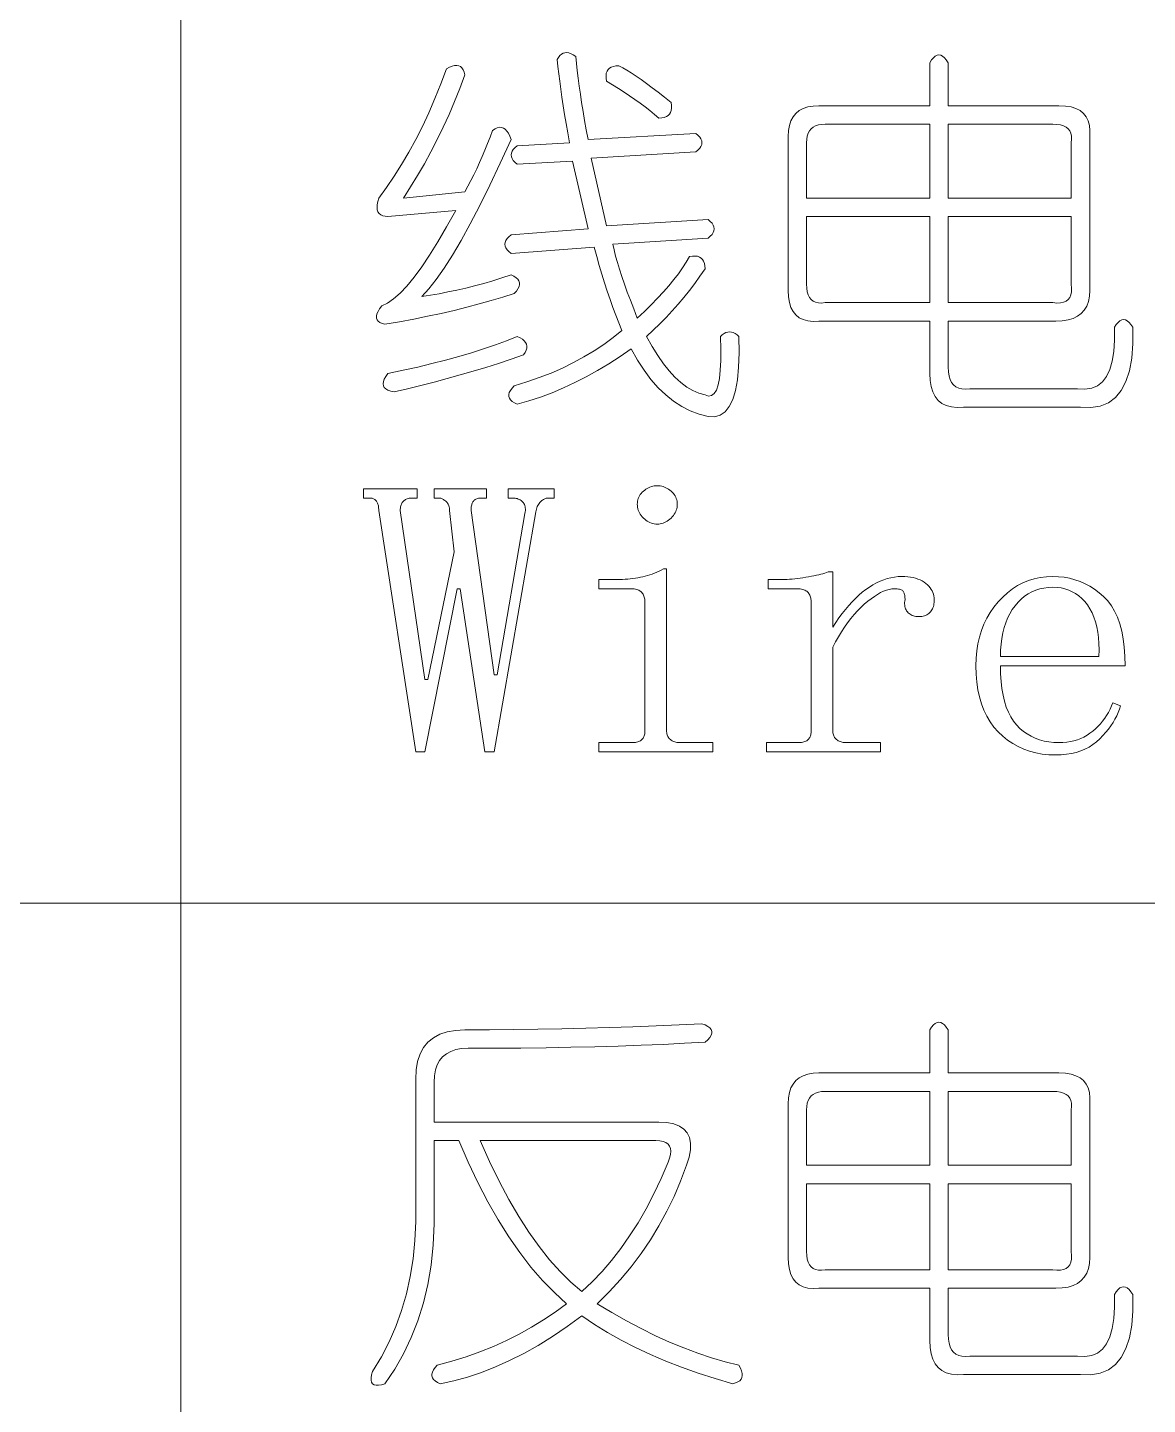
# Model space of a CAD drawing. Extents: x 1 to 297, y 1 to 210.
# Drawn here: x 131.29 to 137.53, y 42.94 to 50.61 of the extents above; entities that cross this region are included whole.
import ezdxf

# ---------------------------------------------------------------- set-up
doc = ezdxf.new("R2010")
doc.units = 0

msp = doc.modelspace()

# ---------------------------------------------------------------- linework, layer by layer
at = {"color": 7, "lineweight": 13}
for p, q in [((132.141, 56.5077), (132.141, 29.5649)), ((1.3055, 45.7306), (175.1082, 45.7306))]:
    msp.add_line(p, q, dxfattribs=at)
for points in [[(134.341, 50.4477), (134.3448, 50.4091), (134.3492, 50.3689), (134.3544, 50.3269), (134.3602, 50.2831), (134.3667, 50.2377), (134.3739, 50.1906), (134.3818, 50.1417), (134.3904, 50.0911), (134.3996, 50.0389), (134.4096, 49.9849), (135.0096, 50.0191), (135.0219, 50.0089), (135.0315, 49.9986), (135.0384, 49.9883), (135.0425, 49.978), (135.0439, 49.9677), (135.0425, 49.9574), (135.0384, 49.9471), (135.0315, 49.9369), (135.0219, 49.9266), (135.0096, 49.9163), (134.4267, 49.882), (134.5124, 49.5049), (135.0781, 49.5391), (135.0905, 49.5289), (135.1001, 49.5186), (135.1069, 49.5083), (135.1111, 49.498), (135.1124, 49.4877), (135.1111, 49.4774), (135.1069, 49.4671), (135.1001, 49.4569), (135.0905, 49.4466), (135.0781, 49.4363), (134.5467, 49.402), (134.5542, 49.3701), (134.5632, 49.3362), (134.5735, 49.3002), (134.5851, 49.2621), (134.5981, 49.222), (134.6125, 49.1798), (134.6283, 49.1356), (134.6454, 49.0893), (134.664, 49.041), (134.6839, 48.9906), (134.7238, 49.0279), (134.7613, 49.0646), (134.7965, 49.1006), (134.8292, 49.1359), (134.8596, 49.1706), (134.8875, 49.2045), (134.9131, 49.2378), (134.9362, 49.2703), (134.9569, 49.3022), (134.9753, 49.3334), (134.9916, 49.3358), (135.0061, 49.3362), (135.019, 49.3345), (135.0301, 49.3307), (135.0396, 49.3249), (135.0473, 49.317), (135.0533, 49.307), (135.0576, 49.295), (135.0601, 49.281), (135.061, 49.2649), (135.0331, 49.2241), (135.0041, 49.1839), (134.9741, 49.1445), (134.9431, 49.1058), (134.911, 49.0677), (134.8779, 49.0303), (134.8438, 48.9937), (134.8087, 48.9577), (134.7725, 48.9223), (134.7353, 48.8877), (134.7663, 48.832), (134.7977, 48.7814), (134.8294, 48.736), (134.8615, 48.6957), (134.8938, 48.6606), (134.9266, 48.6306), (134.9597, 48.6057), (134.9931, 48.586), (135.0269, 48.5714), (135.061, 48.562), (135.0804, 48.556), (135.0973, 48.5586), (135.1119, 48.5697), (135.1241, 48.5894), (135.1339, 48.6177), (135.1412, 48.6546), (135.1462, 48.7), (135.1488, 48.754), (135.1489, 48.8166), (135.1467, 48.8877), (135.157, 48.897), (135.1673, 48.9042), (135.1776, 48.9093), (135.1879, 48.9124), (135.1981, 48.9134), (135.2084, 48.9124), (135.2187, 48.9093), (135.229, 48.9042), (135.2393, 48.897), (135.2496, 48.8877), (135.2509, 48.7969), (135.2482, 48.7163), (135.2413, 48.646), (135.2304, 48.586), (135.2153, 48.5363), (135.1961, 48.4969), (135.1728, 48.4677), (135.1453, 48.4489), (135.1138, 48.4403), (135.0781, 48.442), (135.0276, 48.455), (134.9787, 48.4735), (134.9316, 48.4975), (134.8861, 48.527), (134.8424, 48.562), (134.8004, 48.6025), (134.7601, 48.6484), (134.7216, 48.6998), (134.6847, 48.7567), (134.6496, 48.8191), (134.5877, 48.7759), (134.5255, 48.7355), (134.4629, 48.6978), (134.4, 48.6628), (134.3367, 48.6306), (134.2731, 48.6011), (134.2092, 48.5743), (134.1449, 48.5503), (134.0802, 48.5291), (134.0153, 48.5106), (133.9997, 48.5178), (133.9872, 48.5257), (133.9777, 48.5342), (133.9714, 48.5435), (133.9681, 48.5534), (133.968, 48.5641), (133.9709, 48.5754), (133.9769, 48.5874), (133.986, 48.6001), (133.9981, 48.6134), (134.0689, 48.635), (134.1373, 48.6587), (134.2033, 48.6844), (134.2669, 48.7122), (134.3281, 48.742), (134.3869, 48.7739), (134.4433, 48.8078), (134.4973, 48.8438), (134.5489, 48.8819), (134.5981, 48.922), (134.5812, 48.9637), (134.5645, 49.0063), (134.5482, 49.0501), (134.5323, 49.0948), (134.5167, 49.1406), (134.5014, 49.1874), (134.4865, 49.2352), (134.472, 49.2841), (134.4577, 49.3339), (134.4438, 49.3849), (133.981, 49.3506), (133.9686, 49.3609), (133.959, 49.3711), (133.9522, 49.3814), (133.9481, 49.3917), (133.9467, 49.402), (133.9481, 49.4123), (133.9522, 49.4226), (133.959, 49.4329), (133.9686, 49.4431), (133.981, 49.4534), (134.4096, 49.4877), (134.3239, 49.8649), (134.0153, 49.8477), (134.0029, 49.858), (133.9933, 49.8683), (133.9865, 49.8786), (133.9824, 49.8889), (133.981, 49.8991), (133.9824, 49.9094), (133.9865, 49.9197), (133.9933, 49.93), (134.0029, 49.9403), (134.0153, 49.9506), (134.3067, 49.9677), (134.2968, 50.0217), (134.2875, 50.074), (134.2789, 50.1246), (134.271, 50.1734), (134.2639, 50.2206), (134.2573, 50.266), (134.2515, 50.3097), (134.2464, 50.3517), (134.2419, 50.392), (134.2381, 50.4306), (134.2453, 50.4431), (134.2532, 50.4532), (134.2618, 50.4609), (134.271, 50.4662), (134.281, 50.4691), (134.2916, 50.4697), (134.3029, 50.4678), (134.3149, 50.4635), (134.3276, 50.4568)], [(136.4153, 50.4134), (136.4153, 50.1734), (137.0324, 50.1734), (137.0681, 50.1717), (137.0996, 50.1666), (137.127, 50.158), (137.1504, 50.146), (137.1696, 50.1306), (137.1846, 50.1117), (137.1956, 50.0894), (137.2025, 50.0637), (137.2052, 50.0346), (137.2038, 50.002), (137.2038, 49.1449), (137.202, 49.1123), (137.1963, 49.0831), (137.1869, 49.0574), (137.1737, 49.0351), (137.1567, 49.0163), (137.136, 49.0009), (137.1115, 48.9889), (137.0832, 48.9803), (137.0511, 48.9751), (137.0153, 48.9734), (136.4153, 48.9734), (136.4153, 48.7163), (136.4165, 48.6904), (136.4201, 48.6676), (136.4261, 48.6479), (136.4345, 48.6313), (136.4453, 48.6177), (136.4585, 48.6073), (136.4741, 48.5999), (136.4921, 48.5956), (136.5125, 48.5944), (136.5353, 48.5963), (137.1353, 48.5963), (137.1774, 48.5935), (137.2148, 48.599), (137.2474, 48.6127), (137.2752, 48.6347), (137.2981, 48.6649), (137.3163, 48.7033), (137.3297, 48.7499), (137.3382, 48.8047), (137.342, 48.8678), (137.341, 48.9391), (137.3513, 48.9546), (137.3616, 48.9666), (137.3718, 48.9751), (137.3821, 48.9803), (137.3924, 48.982), (137.4027, 48.9803), (137.413, 48.9751), (137.4233, 48.9666), (137.4336, 48.9546), (137.4438, 48.9391), (137.444, 48.8483), (137.4377, 48.7677), (137.4248, 48.6974), (137.4054, 48.6374), (137.3796, 48.5877), (137.3472, 48.5483), (137.3082, 48.5191), (137.2628, 48.5003), (137.2109, 48.4917), (137.1524, 48.4934), (136.501, 48.4934), (136.4652, 48.4922), (136.4331, 48.4955), (136.4048, 48.5032), (136.3803, 48.5154), (136.3596, 48.532), (136.3426, 48.5531), (136.3294, 48.5786), (136.32, 48.6086), (136.3143, 48.6431), (136.3124, 48.682), (136.3124, 48.9734), (135.6953, 48.9734), (135.6627, 48.9721), (135.6336, 48.9748), (135.6078, 48.9817), (135.5856, 48.9926), (135.5667, 49.0077), (135.5513, 49.0269), (135.5393, 49.0502), (135.5307, 49.0777), (135.5256, 49.1092), (135.5238, 49.1449), (135.5238, 50.002), (135.5256, 50.0346), (135.5307, 50.0637), (135.5393, 50.0894), (135.5513, 50.1117), (135.5667, 50.1306), (135.5856, 50.146), (135.6078, 50.158), (135.6336, 50.1666), (135.6627, 50.1717), (135.6953, 50.1734), (136.3124, 50.1734), (136.3124, 50.4134), (136.3227, 50.4289), (136.333, 50.4409), (136.3433, 50.4494), (136.3536, 50.4546), (136.3638, 50.4563), (136.3741, 50.4546), (136.3844, 50.4494), (136.3947, 50.4409), (136.405, 50.4289)], [(133.621, 50.3791), (133.6375, 50.3881), (133.6525, 50.3942), (133.6662, 50.3977), (133.6786, 50.3983), (133.6896, 50.3963), (133.6992, 50.3915), (133.7074, 50.3839), (133.7142, 50.3737), (133.7197, 50.3606), (133.7238, 50.3449), (133.6957, 50.2701), (133.6662, 50.1967), (133.6354, 50.1247), (133.6032, 50.0541), (133.5696, 49.9849), (133.5346, 49.917), (133.4982, 49.8505), (133.4605, 49.7853), (133.4214, 49.7215), (133.381, 49.6591), (133.7238, 49.6934), (133.7408, 49.7246), (133.7574, 49.7565), (133.7737, 49.7891), (133.7897, 49.8223), (133.8053, 49.8563), (133.8205, 49.8909), (133.8354, 49.9262), (133.85, 49.9622), (133.8642, 49.9989), (133.8781, 50.0363), (133.8915, 50.045), (133.9042, 50.0507), (133.9162, 50.0533), (133.9275, 50.0527), (133.9381, 50.0491), (133.9481, 50.0425), (133.9573, 50.0327), (133.9659, 50.0198), (133.9738, 50.0039), (133.981, 49.9849), (133.9205, 49.8527), (133.8624, 49.7305), (133.8067, 49.6182), (133.7533, 49.5158), (133.7024, 49.4234), (133.6539, 49.341), (133.6078, 49.2685), (133.5641, 49.2059), (133.5228, 49.1533), (133.4838, 49.1106), (133.532, 49.1179), (133.5805, 49.1263), (133.6294, 49.1358), (133.6786, 49.1462), (133.7281, 49.1577), (133.778, 49.1702), (133.8282, 49.1838), (133.8788, 49.1983), (133.9297, 49.2139), (133.981, 49.2306), (133.9966, 49.2234), (134.0091, 49.2155), (134.0185, 49.2069), (134.0249, 49.1977), (134.0281, 49.1877), (134.0283, 49.1771), (134.0254, 49.1658), (134.0194, 49.1538), (134.0103, 49.1411), (133.9981, 49.1277), (133.9354, 49.1075), (133.8706, 49.0879), (133.8037, 49.0691), (133.7348, 49.0509), (133.6638, 49.0334), (133.5908, 49.0166), (133.5157, 49.0005), (133.4386, 48.9851), (133.3594, 48.9703), (133.2781, 48.9563), (133.2625, 48.9604), (133.25, 48.9659), (133.2406, 48.9727), (133.2343, 48.981), (133.231, 48.9906), (133.2308, 49.0015), (133.2337, 49.0139), (133.2397, 49.0276), (133.2488, 49.0427), (133.261, 49.0591), (133.2929, 49.0737), (133.3268, 49.0969), (133.3628, 49.1286), (133.4009, 49.1689), (133.441, 49.2177), (133.4832, 49.2751), (133.5274, 49.3411), (133.5737, 49.4157), (133.622, 49.4989), (133.6724, 49.5906), (133.2953, 49.5563), (133.2793, 49.5573), (133.2658, 49.5604), (133.2547, 49.5655), (133.2459, 49.5727), (133.2396, 49.582), (133.2356, 49.5933), (133.2341, 49.6067), (133.2349, 49.6221), (133.2382, 49.6396), (133.2439, 49.6591), (133.2877, 49.7188), (133.3302, 49.7812), (133.3714, 49.8463), (133.4112, 49.9142), (133.4496, 49.9849), (133.4866, 50.0582), (133.5222, 50.1343), (133.5565, 50.2132), (133.5894, 50.2948)], [(134.581, 50.3963), (134.6024, 50.385), (134.6256, 50.3716), (134.6504, 50.3562), (134.677, 50.3387), (134.7053, 50.3191), (134.7353, 50.2975), (134.767, 50.2739), (134.8004, 50.2482), (134.8356, 50.2204), (134.8724, 50.1906), (134.8748, 50.1743), (134.8752, 50.1597), (134.8734, 50.1469), (134.8697, 50.1357), (134.8638, 50.1263), (134.856, 50.1186), (134.846, 50.1126), (134.834, 50.1083), (134.82, 50.1057), (134.8038, 50.1049), (134.7793, 50.1254), (134.7538, 50.146), (134.7272, 50.1666), (134.6996, 50.1871), (134.671, 50.2077), (134.6413, 50.2283), (134.6106, 50.2489), (134.5789, 50.2694), (134.5462, 50.29), (134.5124, 50.3106), (134.51, 50.3269), (134.5097, 50.3414), (134.5114, 50.3543), (134.5152, 50.3654), (134.521, 50.3749), (134.5289, 50.3826), (134.5388, 50.3886), (134.5508, 50.3929), (134.5649, 50.3954)], [(136.3124, 50.0706), (135.7296, 50.0706), (135.71, 50.0695), (135.6925, 50.0665), (135.6771, 50.0613), (135.6637, 50.0541), (135.6524, 50.0449), (135.6432, 50.0335), (135.636, 50.0202), (135.6308, 50.0047), (135.6277, 49.9873), (135.6267, 49.9677), (135.6267, 49.6591), (136.3124, 49.6591)], [(136.9981, 50.0706), (136.4153, 50.0706), (136.4153, 49.6591), (137.101, 49.6591), (137.101, 49.9677), (137.103, 49.9873), (137.1024, 50.0047), (137.0989, 50.0202), (137.0928, 50.0335), (137.0838, 50.0449), (137.0722, 50.0541), (137.0578, 50.0613), (137.0406, 50.0665), (137.0208, 50.0695)], [(136.3124, 49.5563), (135.6267, 49.5563), (135.6267, 49.1791), (135.6277, 49.1565), (135.6308, 49.1366), (135.636, 49.1195), (135.6432, 49.1051), (135.6524, 49.0934), (135.6637, 49.0845), (135.6771, 49.0783), (135.6925, 49.0749), (135.71, 49.0742), (135.7296, 49.0763), (136.3124, 49.0763)], [(137.101, 49.5563), (136.4153, 49.5563), (136.4153, 49.0763), (136.9981, 49.0763), (137.0208, 49.0742), (137.0406, 49.0749), (137.0578, 49.0783), (137.0722, 49.0845), (137.0838, 49.0934), (137.0928, 49.1051), (137.0989, 49.1195), (137.1024, 49.1366), (137.103, 49.1565), (137.101, 49.1791)], [(134.0153, 48.8877), (134.0311, 48.8805), (134.0441, 48.8726), (134.0544, 48.8641), (134.0619, 48.8548), (134.0667, 48.8449), (134.0688, 48.8342), (134.0681, 48.8229), (134.0647, 48.8109), (134.0585, 48.7982), (134.0496, 48.7849), (133.9807, 48.7612), (133.911, 48.7382), (133.8408, 48.7159), (133.7698, 48.6943), (133.6981, 48.6734), (133.6258, 48.6532), (133.5528, 48.6337), (133.479, 48.6148), (133.4046, 48.5966), (133.3296, 48.5791), (133.3107, 48.5833), (133.2953, 48.5887), (133.2833, 48.5956), (133.2747, 48.6038), (133.2696, 48.6134), (133.2679, 48.6244), (133.2696, 48.6367), (133.2747, 48.6505), (133.2833, 48.6655), (133.2953, 48.682), (133.3796, 48.6995), (133.4612, 48.7177), (133.5401, 48.7365), (133.6162, 48.7561), (133.6896, 48.7763), (133.7602, 48.7972), (133.8281, 48.8188), (133.8932, 48.8411), (133.9556, 48.8641)], [(134.221, 48.0391), (134.221, 47.9877), (134.1867, 47.9877), (134.1832, 47.9875), (134.1797, 47.987), (134.176, 47.9862), (134.1723, 47.985), (134.1685, 47.9834), (134.1646, 47.9815), (134.1606, 47.9793), (134.1565, 47.9767), (134.1524, 47.9738), (134.1481, 47.9706), (134.144, 47.9669), (134.1401, 47.9627), (134.1364, 47.958), (134.133, 47.9527), (134.1299, 47.947), (134.127, 47.9407), (134.1244, 47.934), (134.1221, 47.9267), (134.12, 47.9189), (134.1181, 47.9106), (133.8867, 46.5734), (133.8353, 46.5734), (133.6981, 47.482), (133.681, 47.482), (133.501, 46.5734), (133.4496, 46.5734), (133.2439, 47.9191), (133.2437, 47.9258), (133.2433, 47.9322), (133.2427, 47.9382), (133.2418, 47.9438), (133.2406, 47.9491), (133.2392, 47.9541), (133.2375, 47.9587), (133.2356, 47.963), (133.2334, 47.967), (133.231, 47.9706), (133.2283, 47.9738), (133.2253, 47.9767), (133.2221, 47.9793), (133.2186, 47.9815), (133.2149, 47.9834), (133.2109, 47.985), (133.2067, 47.9862), (133.2022, 47.987), (133.1974, 47.9875), (133.1924, 47.9877), (133.1581, 47.9877), (133.1581, 48.0391), (133.4581, 48.0391), (133.4581, 47.9877), (133.4324, 47.9877), (133.4257, 47.9875), (133.4194, 47.987), (133.4134, 47.9862), (133.4077, 47.985), (133.4024, 47.9834), (133.3974, 47.9815), (133.3928, 47.9793), (133.3885, 47.9767), (133.3846, 47.9738), (133.381, 47.9706), (133.3777, 47.967), (133.3748, 47.963), (133.3723, 47.9587), (133.37, 47.9541), (133.3681, 47.9491), (133.3666, 47.9438), (133.3654, 47.9382), (133.3645, 47.9322), (133.364, 47.9258), (133.3638, 47.9191), (133.501, 46.9763), (133.5181, 46.9763), (133.6638, 47.6877), (133.6381, 47.9191), (133.6379, 47.9258), (133.6373, 47.9322), (133.6362, 47.9382), (133.6347, 47.9438), (133.6328, 47.9491), (133.6304, 47.9541), (133.6276, 47.9587), (133.6244, 47.963), (133.6208, 47.967), (133.6167, 47.9706), (133.6125, 47.9738), (133.6083, 47.9767), (133.6042, 47.9793), (133.6003, 47.9815), (133.5963, 47.9834), (133.5925, 47.985), (133.5888, 47.9862), (133.5852, 47.987), (133.5816, 47.9875), (133.5781, 47.9877), (133.5524, 47.9877), (133.5524, 48.0391), (133.8438, 48.0391), (133.8438, 47.9877), (133.8181, 47.9877), (133.8115, 47.9875), (133.8053, 47.987), (133.7995, 47.9862), (133.7941, 47.985), (133.7892, 47.9834), (133.7847, 47.9815), (133.7806, 47.9793), (133.777, 47.9767), (133.7738, 47.9738), (133.771, 47.9706), (133.7686, 47.967), (133.7664, 47.963), (133.7644, 47.9587), (133.7628, 47.9541), (133.7614, 47.9491), (133.7602, 47.9438), (133.7593, 47.9382), (133.7587, 47.9322), (133.7583, 47.9258), (133.7581, 47.9191), (133.8867, 47.002), (133.9039, 47.002), (134.0581, 47.902), (134.0596, 47.9104), (134.0604, 47.9183), (134.0606, 47.9258), (134.0602, 47.9329), (134.0592, 47.9395), (134.0576, 47.9457), (134.0554, 47.9515), (134.0526, 47.9569), (134.0493, 47.9618), (134.0453, 47.9663), (134.0409, 47.9704), (134.0362, 47.974), (134.0313, 47.9772), (134.0261, 47.98), (134.0206, 47.9824), (134.0149, 47.9843), (134.009, 47.9858), (134.0028, 47.9869), (133.9963, 47.9875), (133.9896, 47.9877), (133.9639, 47.9877), (133.9639, 48.0391)], [(134.7953, 48.0563), (134.8038, 48.056), (134.8121, 48.0551), (134.8202, 48.0536), (134.8282, 48.0515), (134.836, 48.0488), (134.8436, 48.0455), (134.8511, 48.0416), (134.8584, 48.0371), (134.8655, 48.032), (134.8724, 48.0263), (134.8789, 48.0202), (134.8848, 48.0138), (134.8899, 48.0071), (134.8944, 48.0002), (134.8981, 47.9931), (134.9012, 47.9857), (134.9036, 47.978), (134.9053, 47.9701), (134.9064, 47.9619), (134.9067, 47.9534), (134.9064, 47.9449), (134.9053, 47.9366), (134.9036, 47.9285), (134.9012, 47.9205), (134.8981, 47.9127), (134.8944, 47.9051), (134.8899, 47.8976), (134.8848, 47.8903), (134.8789, 47.8832), (134.8724, 47.8763), (134.8655, 47.8698), (134.8584, 47.8639), (134.8511, 47.8588), (134.8436, 47.8543), (134.836, 47.8506), (134.8282, 47.8475), (134.8202, 47.8451), (134.8121, 47.8434), (134.8038, 47.8423), (134.7953, 47.842), (134.7868, 47.8423), (134.7785, 47.8434), (134.7703, 47.8451), (134.7624, 47.8475), (134.7546, 47.8506), (134.7469, 47.8543), (134.7395, 47.8588), (134.7322, 47.8639), (134.7251, 47.8698), (134.7181, 47.8763), (134.7116, 47.8832), (134.7058, 47.8903), (134.7007, 47.8976), (134.6962, 47.9051), (134.6924, 47.9127), (134.6893, 47.9205), (134.6869, 47.9285), (134.6852, 47.9366), (134.6842, 47.9449), (134.6839, 47.9534), (134.6842, 47.9619), (134.6852, 47.9701), (134.6869, 47.978), (134.6893, 47.9857), (134.6924, 47.9931), (134.6962, 48.0002), (134.7007, 48.0071), (134.7058, 48.0138), (134.7116, 48.0202), (134.7181, 48.0263), (134.7251, 48.032), (134.7322, 48.0371), (134.7395, 48.0416), (134.7469, 48.0455), (134.7546, 48.0488), (134.7624, 48.0515), (134.7703, 48.0536), (134.7785, 48.0551), (134.7868, 48.056)], [(134.7267, 47.4049), (134.7265, 47.4116), (134.726, 47.4181), (134.7252, 47.4243), (134.724, 47.4302), (134.7224, 47.4359), (134.7205, 47.4414), (134.7183, 47.4466), (134.7157, 47.4515), (134.7128, 47.4562), (134.7096, 47.4606), (134.7059, 47.4646), (134.7017, 47.4683), (134.697, 47.4715), (134.6917, 47.4743), (134.686, 47.4766), (134.6797, 47.4786), (134.673, 47.4801), (134.6657, 47.4811), (134.6579, 47.4818), (134.6496, 47.482), (134.4696, 47.482), (134.4696, 47.5334), (134.5553, 47.5334), (134.5706, 47.5336), (134.5858, 47.5339), (134.6008, 47.5346), (134.6156, 47.5355), (134.6303, 47.5366), (134.6448, 47.5381), (134.6591, 47.5397), (134.6732, 47.5417), (134.6872, 47.5438), (134.701, 47.5463), (134.7146, 47.5491), (134.7281, 47.5523), (134.7414, 47.5559), (134.7545, 47.56), (134.7674, 47.5645), (134.7802, 47.5694), (134.7928, 47.5748), (134.8052, 47.5806), (134.8175, 47.5868), (134.8296, 47.5934), (134.8467, 47.5934), (134.8467, 46.6934), (134.8469, 46.6867), (134.8476, 46.6804), (134.8486, 46.6744), (134.8501, 46.6687), (134.8521, 46.6634), (134.8544, 46.6585), (134.8572, 46.6538), (134.8604, 46.6495), (134.8641, 46.6456), (134.8681, 46.642), (134.8725, 46.6387), (134.8772, 46.6358), (134.8821, 46.6333), (134.8873, 46.631), (134.8928, 46.6291), (134.8985, 46.6276), (134.9044, 46.6264), (134.9106, 46.6255), (134.9171, 46.625), (134.9238, 46.6249), (135.1039, 46.6249), (135.1039, 46.5734), (134.4696, 46.5734), (134.4696, 46.6249), (134.6496, 46.6249), (134.6579, 46.625), (134.6657, 46.6255), (134.673, 46.6264), (134.6797, 46.6276), (134.686, 46.6291), (134.6917, 46.631), (134.697, 46.6333), (134.7017, 46.6358), (134.7059, 46.6387), (134.7096, 46.642), (134.7128, 46.6456), (134.7157, 46.6495), (134.7183, 46.6538), (134.7205, 46.6585), (134.7224, 46.6634), (134.724, 46.6687), (134.7252, 46.6744), (134.726, 46.6804), (134.7265, 46.6867), (134.7267, 46.6934)], [(135.7724, 47.2677), (135.7897, 47.2945), (135.8072, 47.32), (135.825, 47.3442), (135.843, 47.3671), (135.8613, 47.3888), (135.8799, 47.4091), (135.8987, 47.4282), (135.9178, 47.446), (135.9371, 47.4625), (135.9567, 47.4777), (135.9765, 47.4916), (135.9963, 47.5039), (136.0162, 47.5149), (136.0363, 47.5243), (136.0564, 47.5324), (136.0765, 47.5389), (136.0968, 47.544), (136.1172, 47.5477), (136.1376, 47.5498), (136.1581, 47.5506), (136.1749, 47.5502), (136.1909, 47.549), (136.2061, 47.5471), (136.2205, 47.5444), (136.2342, 47.5409), (136.2471, 47.5367), (136.2592, 47.5317), (136.2706, 47.5259), (136.2812, 47.5193), (136.291, 47.512), (136.2999, 47.5042), (136.308, 47.4961), (136.315, 47.4877), (136.3212, 47.4791), (136.3264, 47.4702), (136.3306, 47.4611), (136.3339, 47.4517), (136.3362, 47.4421), (136.3377, 47.4322), (136.3381, 47.422), (136.3379, 47.4136), (136.3373, 47.4055), (136.3362, 47.3978), (136.3347, 47.3905), (136.3328, 47.3834), (136.3304, 47.3767), (136.3276, 47.3704), (136.3244, 47.3644), (136.3208, 47.3587), (136.3167, 47.3534), (136.3122, 47.3485), (136.3073, 47.3442), (136.3019, 47.3403), (136.2961, 47.337), (136.2899, 47.3341), (136.2833, 47.3318), (136.2762, 47.33), (136.2687, 47.3287), (136.2608, 47.328), (136.2524, 47.3277), (136.2441, 47.328), (136.2361, 47.3287), (136.2286, 47.33), (136.2216, 47.3318), (136.2149, 47.3341), (136.2087, 47.337), (136.2029, 47.3403), (136.1976, 47.3442), (136.1926, 47.3485), (136.1881, 47.3534), (136.1841, 47.3587), (136.1808, 47.3644), (136.178, 47.3704), (136.1758, 47.3767), (136.1742, 47.3834), (136.1732, 47.3905), (136.1728, 47.3978), (136.173, 47.4055), (136.1739, 47.4136), (136.1753, 47.422), (136.1752, 47.4271), (136.1749, 47.4319), (136.1745, 47.4367), (136.1739, 47.4412), (136.1731, 47.4456), (136.1722, 47.4498), (136.1711, 47.4538), (136.1698, 47.4577), (136.1683, 47.4613), (136.1667, 47.4649), (136.1646, 47.4681), (136.1619, 47.471), (136.1585, 47.4736), (136.1544, 47.4758), (136.1496, 47.4777), (136.1441, 47.4793), (136.1379, 47.4805), (136.131, 47.4813), (136.1235, 47.4818), (136.1153, 47.482), (136.1013, 47.4811), (136.0867, 47.4786), (136.0714, 47.4743), (136.0556, 47.4683), (136.0392, 47.4606), (136.0222, 47.4511), (136.0046, 47.44), (135.9864, 47.4271), (135.9675, 47.4126), (135.9481, 47.3963), (135.9286, 47.3785), (135.9096, 47.3593), (135.8909, 47.3387), (135.8727, 47.3167), (135.8549, 47.2934), (135.8376, 47.2687), (135.8206, 47.2427), (135.8041, 47.2153), (135.7881, 47.1865), (135.7724, 47.1563), (135.7724, 46.6934), (135.7726, 46.6867), (135.7733, 46.6804), (135.7744, 46.6744), (135.7758, 46.6687), (135.7778, 46.6634), (135.7801, 46.6585), (135.7829, 46.6538), (135.7861, 46.6495), (135.7898, 46.6456), (135.7939, 46.642), (135.7983, 46.6387), (135.8029, 46.6358), (135.8079, 46.6333), (135.813, 46.631), (135.8185, 46.6291), (135.8242, 46.6276), (135.8302, 46.6264), (135.8364, 46.6255), (135.8428, 46.625), (135.8496, 46.6249), (136.0381, 46.6249), (136.0381, 46.5734), (135.4039, 46.5734), (135.4039, 46.6249), (135.5753, 46.6249), (135.5836, 46.625), (135.5914, 46.6255), (135.5987, 46.6264), (135.6055, 46.6276), (135.6117, 46.6291), (135.6174, 46.631), (135.6227, 46.6333), (135.6274, 46.6358), (135.6316, 46.6387), (135.6353, 46.642), (135.6385, 46.6456), (135.6414, 46.6495), (135.644, 46.6538), (135.6463, 46.6585), (135.6481, 46.6634), (135.6497, 46.6687), (135.6509, 46.6744), (135.6517, 46.6804), (135.6523, 46.6867), (135.6524, 46.6934), (135.6524, 47.4049), (135.6523, 47.4116), (135.6517, 47.4181), (135.6509, 47.4243), (135.6497, 47.4302), (135.6481, 47.4359), (135.6463, 47.4414), (135.644, 47.4466), (135.6414, 47.4515), (135.6385, 47.4562), (135.6353, 47.4606), (135.6316, 47.4646), (135.6274, 47.4683), (135.6227, 47.4715), (135.6174, 47.4743), (135.6117, 47.4766), (135.6055, 47.4786), (135.5987, 47.4801), (135.5914, 47.4811), (135.5836, 47.4818), (135.5753, 47.482), (135.4124, 47.482), (135.4124, 47.5334), (135.481, 47.5334), (135.4932, 47.5336), (135.5058, 47.5339), (135.5189, 47.5346), (135.5324, 47.5355), (135.5463, 47.5366), (135.5607, 47.5381), (135.5755, 47.5397), (135.5907, 47.5417), (135.6064, 47.5438), (135.6224, 47.5463), (135.6383, 47.5489), (135.6534, 47.5516), (135.6678, 47.5544), (135.6814, 47.5573), (135.6942, 47.5602), (135.7063, 47.5633), (135.7175, 47.5664), (135.728, 47.5696), (135.7377, 47.5729), (135.7467, 47.5763), (135.7724, 47.5763)], [(136.7067, 47.0534), (136.7076, 47.0085), (136.7103, 46.9662), (136.7148, 46.9265), (136.7211, 46.8895), (136.7292, 46.8552), (136.7391, 46.8235), (136.7508, 46.7945), (136.7643, 46.7682), (136.7796, 46.7445), (136.7967, 46.7234), (136.8153, 46.7047), (136.8349, 46.6879), (136.8557, 46.6732), (136.8776, 46.6603), (136.9006, 46.6495), (136.9248, 46.6406), (136.95, 46.6337), (136.9764, 46.6288), (137.0038, 46.6258), (137.0324, 46.6249), (137.0544, 46.6255), (137.0756, 46.6274), (137.0962, 46.6306), (137.1161, 46.6351), (137.1353, 46.6409), (137.1538, 46.648), (137.1716, 46.6564), (137.1888, 46.666), (137.2052, 46.6769), (137.221, 46.6891), (137.236, 46.7023), (137.2501, 46.7161), (137.2634, 46.7304), (137.2758, 46.7454), (137.2874, 46.7609), (137.2981, 46.7771), (137.308, 46.7938), (137.317, 46.8112), (137.3251, 46.8292), (137.3324, 46.8477), (137.3753, 46.8306), (137.3695, 46.8118), (137.3624, 46.793), (137.3541, 46.7744), (137.3444, 46.7558), (137.3335, 46.7374), (137.3213, 46.719), (137.3078, 46.7007), (137.293, 46.6825), (137.2769, 46.6643), (137.2596, 46.6463), (137.2409, 46.6292), (137.221, 46.6139), (137.1998, 46.6004), (137.1773, 46.5887), (137.1535, 46.5788), (137.1284, 46.5707), (137.1021, 46.5644), (137.0744, 46.5599), (137.0455, 46.5572), (137.0153, 46.5563), (136.9766, 46.5576), (136.9393, 46.5614), (136.9035, 46.5679), (136.8692, 46.5769), (136.8363, 46.5884), (136.8049, 46.6026), (136.775, 46.6193), (136.7465, 46.6386), (136.7194, 46.6604), (136.6938, 46.6849), (136.6702, 46.7117), (136.6491, 46.7407), (136.6305, 46.772), (136.6143, 46.8055), (136.6006, 46.8413), (136.5894, 46.8793), (136.5807, 46.9195), (136.5745, 46.9619), (136.5708, 47.0065), (136.5696, 47.0534), (136.5708, 47.0956), (136.5745, 47.1362), (136.5807, 47.1754), (136.5894, 47.2132), (136.6006, 47.2495), (136.6143, 47.2843), (136.6305, 47.3177), (136.6491, 47.3497), (136.6702, 47.3801), (136.6938, 47.4091), (136.7193, 47.436), (136.7458, 47.4601), (136.7734, 47.4813), (136.8022, 47.4997), (136.8321, 47.5152), (136.8631, 47.5279), (136.8951, 47.5378), (136.9284, 47.5449), (136.9627, 47.5492), (136.9981, 47.5506), (137.0303, 47.5495), (137.0616, 47.5461), (137.092, 47.5405), (137.1216, 47.5327), (137.1503, 47.5227), (137.1781, 47.5105), (137.2051, 47.496), (137.2313, 47.4793), (137.2566, 47.4603), (137.281, 47.4391), (137.3038, 47.4152), (137.3242, 47.3881), (137.3422, 47.3576), (137.3578, 47.3239), (137.371, 47.287), (137.3818, 47.2468), (137.3902, 47.2033), (137.3962, 47.1566), (137.3998, 47.1067), (137.401, 47.0534)], [(137.2553, 47.1049), (137.2562, 47.1417), (137.2554, 47.1767), (137.2531, 47.2099), (137.2491, 47.2413), (137.2435, 47.2709), (137.2363, 47.2987), (137.2274, 47.3248), (137.2169, 47.349), (137.2047, 47.3714), (137.191, 47.392), (137.1759, 47.4107), (137.16, 47.4275), (137.143, 47.4423), (137.1252, 47.4551), (137.1064, 47.4659), (137.0866, 47.4748), (137.0659, 47.4817), (137.0443, 47.4866), (137.0217, 47.4896), (136.9981, 47.4906), (136.9729, 47.4895), (136.9486, 47.4865), (136.9252, 47.4813), (136.9028, 47.4741), (136.8813, 47.4649), (136.8608, 47.4535), (136.8412, 47.4402), (136.8226, 47.4247), (136.8049, 47.4073), (136.7881, 47.3877), (136.7727, 47.3664), (136.7588, 47.3435), (136.7466, 47.3191), (136.736, 47.2931), (136.7271, 47.2656), (136.7197, 47.2365), (136.714, 47.2059), (136.71, 47.1738), (136.7075, 47.1401), (136.7067, 47.1049)], [(133.7238, 45.0249), (133.8605, 45.0252), (133.9961, 45.0262), (134.1306, 45.0279), (134.2642, 45.0303), (134.3967, 45.0334), (134.5282, 45.0372), (134.6586, 45.0417), (134.7881, 45.0468), (134.9165, 45.0526), (135.0439, 45.0591), (135.0625, 45.0519), (135.0775, 45.0441), (135.0886, 45.0355), (135.096, 45.0262), (135.0996, 45.0163), (135.0994, 45.0057), (135.0954, 44.9943), (135.0877, 44.9823), (135.0762, 44.9697), (135.061, 44.9563), (134.946, 44.9498), (134.8272, 44.9439), (134.7046, 44.9388), (134.5782, 44.9343), (134.4481, 44.9306), (134.3143, 44.9275), (134.1766, 44.9251), (134.0352, 44.9234), (133.89, 44.9223), (133.741, 44.922), (133.7052, 44.9201), (133.6731, 44.9145), (133.6448, 44.905), (133.6203, 44.8918), (133.5996, 44.8749), (133.5826, 44.8541), (133.5694, 44.8296), (133.56, 44.8013), (133.5543, 44.7693), (133.5524, 44.7334), (133.5524, 44.5106), (134.8038, 44.5106), (134.8486, 44.5082), (134.8868, 44.501), (134.9185, 44.489), (134.9437, 44.4722), (134.9624, 44.4506), (134.9746, 44.4242), (134.9803, 44.393), (134.9794, 44.357), (134.972, 44.3162), (134.9581, 44.2706), (134.9254, 44.1826), (134.8889, 44.0971), (134.8486, 44.0139), (134.8045, 43.9332), (134.7567, 43.8549), (134.7051, 43.7789), (134.6497, 43.7054), (134.5906, 43.6342), (134.5277, 43.5655), (134.461, 43.4991), (134.5429, 43.4494), (134.6242, 43.4031), (134.7048, 43.3603), (134.7847, 43.3209), (134.8638, 43.2849), (134.9424, 43.2523), (135.0202, 43.2231), (135.0973, 43.1974), (135.1738, 43.1751), (135.2496, 43.1563), (135.2585, 43.1398), (135.2646, 43.1247), (135.2681, 43.111), (135.2688, 43.0987), (135.2667, 43.0877), (135.2619, 43.0781), (135.2544, 43.0699), (135.2441, 43.063), (135.231, 43.0575), (135.2153, 43.0534), (135.1174, 43.0819), (135.0226, 43.1124), (134.9309, 43.145), (134.8423, 43.1796), (134.7567, 43.2163), (134.6743, 43.255), (134.5949, 43.2958), (134.5186, 43.3387), (134.4454, 43.3836), (134.3753, 43.4306), (134.2933, 43.3713), (134.2121, 43.3167), (134.1315, 43.267), (134.0516, 43.2221), (133.9724, 43.182), (133.8939, 43.1467), (133.8161, 43.1162), (133.7389, 43.0905), (133.6625, 43.0695), (133.5867, 43.0534), (133.5711, 43.0606), (133.5586, 43.0685), (133.5492, 43.0771), (133.5428, 43.0863), (133.5396, 43.0963), (133.5394, 43.1069), (133.5423, 43.1182), (133.5483, 43.1302), (133.5574, 43.1429), (133.5696, 43.1563), (133.6508, 43.1782), (133.73, 43.2029), (133.8072, 43.2303), (133.8822, 43.2605), (133.9553, 43.2934), (134.0262, 43.3291), (134.0952, 43.3675), (134.162, 43.4086), (134.2268, 43.4525), (134.2896, 43.4991), (134.2218, 43.5607), (134.1559, 43.6287), (134.0916, 43.7033), (134.029, 43.7844), (133.9681, 43.872), (133.909, 43.9661), (133.8516, 44.0667), (133.7959, 44.1739), (133.7419, 44.2875), (133.6896, 44.4077), (133.5524, 44.4077), (133.5524, 44.0649), (133.5528, 43.9437), (133.5469, 43.8269), (133.5349, 43.7146), (133.5168, 43.6068), (133.4924, 43.5034), (133.4619, 43.4045), (133.4252, 43.3101), (133.3824, 43.2201), (133.3333, 43.1345), (133.2781, 43.0534), (133.2589, 43.0479), (133.2425, 43.0452), (133.2288, 43.0452), (133.2178, 43.0479), (133.2096, 43.0534), (133.2041, 43.0617), (133.2013, 43.0726), (133.2013, 43.0863), (133.2041, 43.1028), (133.2096, 43.122), (133.2583, 43.2024), (133.3015, 43.2859), (133.3392, 43.3725), (133.3714, 43.4621), (133.3981, 43.5549), (133.4194, 43.6507), (133.4352, 43.7496), (133.4454, 43.8516), (133.4502, 43.9567), (133.4496, 44.0649), (133.4496, 44.7506), (133.4523, 44.8027), (133.4605, 44.8493), (133.4742, 44.8905), (133.4935, 44.9261), (133.5181, 44.9563), (133.5483, 44.981), (133.584, 45.0002), (133.6251, 45.0139), (133.6717, 45.0221)], [(136.4153, 45.0249), (136.4153, 44.7849), (137.0324, 44.7849), (137.0681, 44.7831), (137.0996, 44.778), (137.127, 44.7694), (137.1504, 44.7574), (137.1696, 44.742), (137.1846, 44.7231), (137.1956, 44.7009), (137.2025, 44.6751), (137.2052, 44.646), (137.2038, 44.6134), (137.2038, 43.7563), (137.202, 43.7237), (137.1963, 43.6946), (137.1869, 43.6689), (137.1737, 43.6466), (137.1567, 43.6277), (137.136, 43.6123), (137.1115, 43.6003), (137.0832, 43.5917), (137.0511, 43.5866), (137.0153, 43.5849), (136.4153, 43.5849), (136.4153, 43.3277), (136.4165, 43.3018), (136.4201, 43.279), (136.4261, 43.2593), (136.4345, 43.2427), (136.4453, 43.2291), (136.4585, 43.2187), (136.4741, 43.2113), (136.4921, 43.207), (136.5125, 43.2058), (136.5353, 43.2077), (137.1353, 43.2077), (137.1774, 43.205), (137.2148, 43.2105), (137.2474, 43.2242), (137.2752, 43.2461), (137.2981, 43.2763), (137.3163, 43.3147), (137.3297, 43.3613), (137.3382, 43.4162), (137.342, 43.4793), (137.341, 43.5506), (137.3513, 43.566), (137.3616, 43.578), (137.3718, 43.5866), (137.3821, 43.5917), (137.3924, 43.5934), (137.4027, 43.5917), (137.413, 43.5866), (137.4233, 43.578), (137.4336, 43.566), (137.4438, 43.5506), (137.444, 43.4597), (137.4377, 43.3791), (137.4248, 43.3089), (137.4054, 43.2489), (137.3796, 43.1991), (137.3472, 43.1597), (137.3082, 43.1306), (137.2628, 43.1117), (137.2109, 43.1031), (137.1524, 43.1049), (136.501, 43.1049), (136.4652, 43.1037), (136.4331, 43.1069), (136.4048, 43.1146), (136.3803, 43.1268), (136.3596, 43.1434), (136.3426, 43.1645), (136.3294, 43.1901), (136.32, 43.2201), (136.3143, 43.2545), (136.3124, 43.2934), (136.3124, 43.5849), (135.6953, 43.5849), (135.6627, 43.5835), (135.6336, 43.5862), (135.6078, 43.5931), (135.5856, 43.6041), (135.5667, 43.6191), (135.5513, 43.6383), (135.5393, 43.6617), (135.5307, 43.6891), (135.5256, 43.7206), (135.5238, 43.7563), (135.5238, 44.6134), (135.5256, 44.646), (135.5307, 44.6751), (135.5393, 44.7009), (135.5513, 44.7231), (135.5667, 44.742), (135.5856, 44.7574), (135.6078, 44.7694), (135.6336, 44.778), (135.6627, 44.7831), (135.6953, 44.7849), (136.3124, 44.7849), (136.3124, 45.0249), (136.3227, 45.0403), (136.333, 45.0523), (136.3433, 45.0609), (136.3536, 45.066), (136.3638, 45.0677), (136.3741, 45.066), (136.3844, 45.0609), (136.3947, 45.0523), (136.405, 45.0403)], [(136.3124, 44.682), (135.7296, 44.682), (135.71, 44.681), (135.6925, 44.6779), (135.6771, 44.6727), (135.6637, 44.6655), (135.6524, 44.6563), (135.6432, 44.645), (135.636, 44.6316), (135.6308, 44.6162), (135.6277, 44.5987), (135.6267, 44.5791), (135.6267, 44.2706), (136.3124, 44.2706)], [(136.9981, 44.682), (136.4153, 44.682), (136.4153, 44.2706), (137.101, 44.2706), (137.101, 44.5791), (137.103, 44.5987), (137.1024, 44.6162), (137.0989, 44.6316), (137.0928, 44.645), (137.0838, 44.6563), (137.0722, 44.6655), (137.0578, 44.6727), (137.0406, 44.6779), (137.0208, 44.681)], [(134.7867, 44.4077), (133.8096, 44.4077), (133.8615, 44.2913), (133.9145, 44.1821), (133.9685, 44.0801), (134.0235, 43.9853), (134.0796, 43.8977), (134.1366, 43.8173), (134.1948, 43.7441), (134.2539, 43.6781), (134.3141, 43.6193), (134.3753, 43.5677), (134.4325, 43.6212), (134.4877, 43.6788), (134.5409, 43.7405), (134.592, 43.8063), (134.641, 43.8763), (134.688, 43.9503), (134.7329, 44.0285), (134.7757, 44.1108), (134.8165, 44.1972), (134.8553, 44.2877), (134.8638, 44.3105), (134.869, 44.3309), (134.8707, 44.3489), (134.869, 44.3645), (134.8638, 44.3777), (134.8553, 44.3885), (134.8433, 44.3969), (134.8279, 44.4029), (134.809, 44.4065)], [(136.3124, 44.1677), (135.6267, 44.1677), (135.6267, 43.7906), (135.6277, 43.7679), (135.6308, 43.7481), (135.636, 43.7309), (135.6432, 43.7165), (135.6524, 43.7049), (135.6637, 43.6959), (135.6771, 43.6898), (135.6925, 43.6863), (135.71, 43.6857), (135.7296, 43.6877), (136.3124, 43.6877)], [(137.101, 44.1677), (136.4153, 44.1677), (136.4153, 43.6877), (136.9981, 43.6877), (137.0208, 43.6857), (137.0406, 43.6863), (137.0578, 43.6898), (137.0722, 43.6959), (137.0838, 43.7049), (137.0928, 43.7165), (137.0989, 43.7309), (137.1024, 43.7481), (137.103, 43.7679), (137.101, 43.7906)]]:
    msp.add_lwpolyline(points, close=True, dxfattribs=at)

doc.saveas('drawing.dxf')
